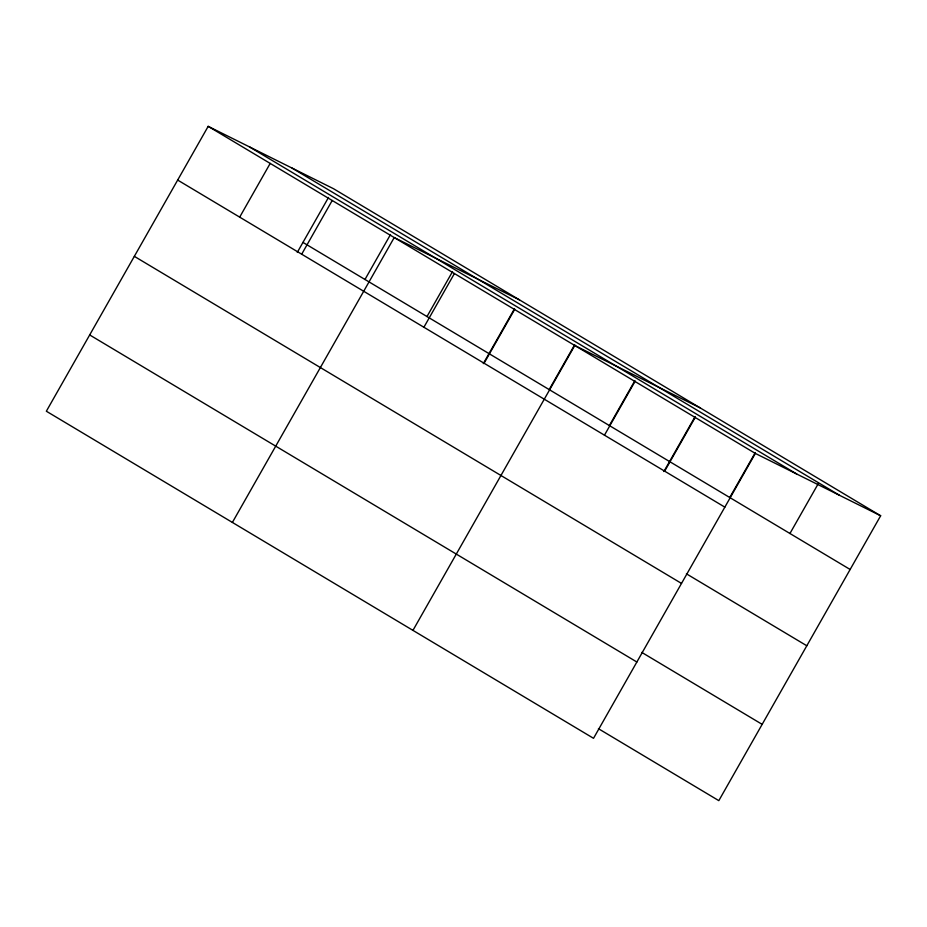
<?xml version="1.0" encoding="UTF-8"?>
<svg xmlns="http://www.w3.org/2000/svg" width="927" height="927" viewBox="0 0 927 927"><rect width="100%" height="100%" fill="white"/><g stroke="black" fill="none" stroke-linecap="round" stroke-linejoin="round"><path stroke-width="1.39" d="M880.65 515.771L333.477 188.691L208.181 126.35L46.35 411.229L593.523 738.309L755.354 453.43L880.65 515.771L718.819 800.65L598.436 728.692M239.687 217.138L270.197 163.419M297.277 252.411L328.506 197.439M301.692 254.207L332.214 200.487M364.971 279.479L390.522 234.508M232.387 522.434L394.218 237.555L519.514 299.896M426.988 316.547L452.538 271.576M423.894 327.254L454.415 273.535M483.315 363.616L514.543 308.645M484.091 363.233L514.601 309.514M549.19 389.583L574.74 344.624M412.955 630.372L574.786 345.493L700.082 407.834M609.375 425.563L634.925 380.603M604.462 435.18L634.983 381.472M663.883 471.553L695.111 416.571M664.659 471.159L695.169 417.451M729.758 497.521L755.308 452.55M789.943 533.5L818.332 483.535M292.132 168.123L839.306 495.192M249.525 146.929L796.699 473.998M208.181 126.35L755.354 453.43M302.967 242.41L850.14 569.479M177.671 180.07L724.844 507.139M686.42 573.813L806.803 645.76M134.334 256.35L681.507 583.419M641.774 652.399L762.156 724.358M89.687 334.948L636.861 662.017"/></g></svg>
